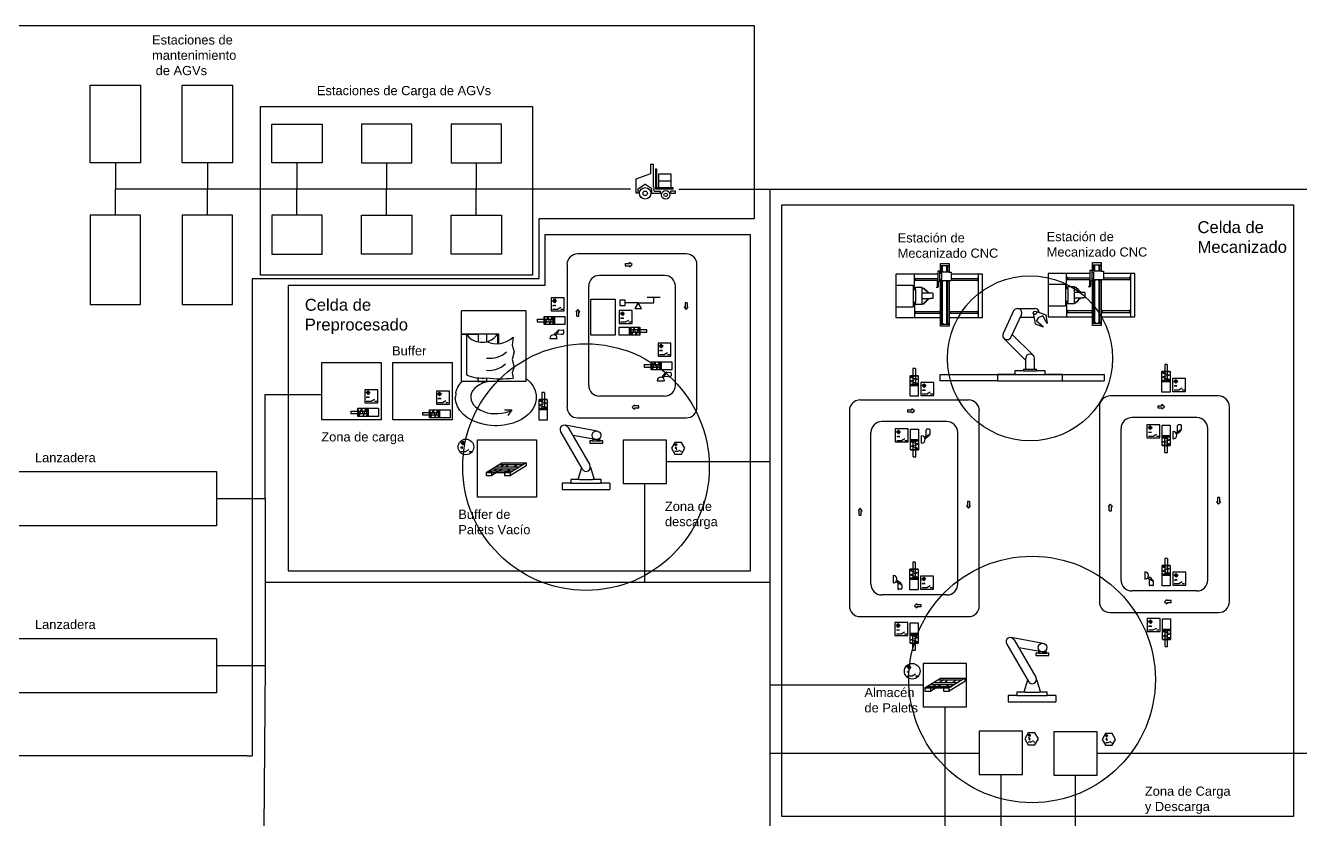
# Model space of a CAD drawing. Header units: millimetres. Extents: x 18790 to 77329, y 16315 to 40030.
# Drawn here: x 30733 to 52356, y 26561 to 40030 of the extents above; entities that cross this region are included whole.
import ezdxf

# ---------------------------------------------------------------- set-up
doc = ezdxf.new("R2010")
doc.units = ezdxf.units.MM
for name, color, linetype in [('Almacenaje', 80, 'Continuous'), ('Celdas', 200, 'Continuous'), ('Maquina', 82, 'Continuous'), ('Radio', 10, 'Continuous'), ('Robots', 80, 'Continuous'), ('Sensores', 211, 'Continuous'), ('Texto2', 7, 'Continuous'), ('TrayectAGV', 140, 'Continuous')]:
    doc.layers.add(name, color=color, linetype=linetype)
doc.styles.get("Standard").update_dxf_attribs({"font": 'arial.ttf'})

msp = doc.modelspace()

# ---------------------------------------------------------------- linework, layer by layer
at = {"layer": 'Almacenaje'}
for p, q in [((40869, 32995), (40869, 32260)), ((41604, 32995), (40869, 32995)), ((41604, 32260), (41604, 32995)), ((38545, 32449), (38809, 32614)), ((38545, 32449), (38644, 32449)), ((38545, 32449), (38545, 32397)), ((38589, 32477), (39002, 32477)), ((38641, 32509), (39055, 32509)), ((38824, 32509), (38644, 32397)), ((38644, 32449), (38959, 32449)), ((38740, 32509), (38688, 32477)), ((38696, 32544), (39110, 32544)), ((38763, 32585), (39176, 32585)), ((38862, 32585), (38795, 32544)), ((38809, 32614), (38908, 32614)), ((38859, 32449), (38959, 32449)), ((38859, 32449), (38859, 32397)), ((38908, 32562), (38879, 32544)), ((38903, 32477), (38955, 32509)), ((38908, 32614), (39123, 32614)), ((38908, 32585), (38908, 32562)), ((39223, 32614), (38959, 32449)), ((39223, 32562), (38959, 32397)), ((39010, 32544), (39077, 32585)), ((39123, 32614), (39223, 32614)), ((39223, 32614), (39223, 32562)), ((40869, 32260), (41604, 32260)), ((45957, 29209), (45957, 28474)), ((46692, 29209), (45957, 29209)), ((46692, 28474), (46692, 29209)), ((45987, 28792), (46251, 28957)), ((45987, 28792), (46086, 28792)), ((45987, 28792), (45987, 28740)), ((46030, 28819), (46444, 28819)), ((46083, 28852), (46496, 28852)), ((46265, 28852), (46086, 28740)), ((46086, 28792), (46400, 28792)), ((46182, 28852), (46130, 28819)), ((46138, 28886), (46551, 28886)), ((46204, 28928), (46618, 28928)), ((46304, 28928), (46237, 28886)), ((46251, 28957), (46350, 28957)), ((46301, 28792), (46400, 28792)), ((46301, 28792), (46301, 28740)), ((46350, 28905), (46320, 28886)), ((46345, 28819), (46397, 28852)), ((46350, 28957), (46565, 28957)), ((46350, 28928), (46350, 28905)), ((46665, 28957), (46400, 28792)), ((46665, 28905), (46400, 28740)), ((46452, 28886), (46519, 28928)), ((46565, 28957), (46665, 28957)), ((46665, 28957), (46665, 28905)), ((45957, 28474), (46692, 28474)), ((46909, 28057), (46909, 27323)), ((47644, 28057), (46909, 28057)), ((47644, 27323), (47644, 28057)), ((48171, 28051), (48171, 27316)), ((48906, 28051), (48171, 28051)), ((48906, 27316), (48906, 28051)), ((46909, 27323), (47644, 27323)), ((48171, 27316), (48906, 27316))]:
    msp.add_line(p, q, dxfattribs=at)
for points in [[(40323, 35386), (40735, 35386), (40735, 34779), (40323, 34779)], [(35759, 34312), (36763, 34312), (36763, 33342), (35759, 33342)], [(36964, 34312), (37968, 34312), (37968, 33342), (36964, 33342)], [(38396, 32999), (39400, 32999), (39400, 32029), (38396, 32029)], [(38545, 32397), (38644, 32397), (38644, 32449), (38545, 32449)], [(38859, 32397), (38959, 32397), (38959, 32449), (38859, 32449)], [(45987, 28740), (46086, 28740), (46086, 28792), (45987, 28792)], [(46301, 28740), (46400, 28740), (46400, 28792), (46301, 28792)]]:
    msp.add_lwpolyline(points, close=True, dxfattribs=at)
at = {"layer": 'Celdas'}
for p, q in [((18790, 40030), (43090, 40030)), ((43090, 40030), (43090, 36750)), ((43090, 36750), (39440, 36750)), ((39440, 36750), (39440, 35730)), ((43030, 36480), (39540, 36480)), ((39540, 36480), (39540, 35620)), ((43030, 30780), (43030, 36480)), ((34580, 35730), (34580, 27640)), ((39440, 35730), (34580, 35730)), ((39540, 35620), (35190, 35620)), ((35190, 35620), (35190, 35250)), ((35190, 35250), (35190, 30780)), ((35190, 30780), (43030, 30780)), ((34490, 27640), (18790, 27640)), ((34490, 27640), (34580, 27640))]:
    msp.add_line(p, q, dxfattribs=at)
msp.add_lwpolyline([(52240, 26610), (43560, 26610), (43560, 36990), (52240, 36990)], close=True, dxfattribs=at)
at = {"layer": 'Maquina'}
for p, q in [((41339, 37521), (41339, 37676)), ((41339, 37676), (41378, 37676)), ((41378, 37676), (41378, 37294)), ((41087, 37429), (41339, 37521)), ((41087, 37183), (41087, 37429)), ((41416, 37598), (41416, 37260)), ((41416, 37598), (41436, 37598)), ((41436, 37598), (41436, 37279)), ((41474, 37396), (41474, 37512)), ((41474, 37512), (41678, 37512)), ((41678, 37512), (41678, 37396)), ((41126, 37260), (41237, 37338)), ((41126, 37183), (41126, 37260)), ((41358, 37260), (41237, 37338)), ((41358, 37183), (41358, 37260)), ((41397, 37281), (41378, 37294)), ((41397, 37221), (41397, 37281)), ((41397, 37221), (41502, 37221)), ((41416, 37260), (41717, 37260)), ((41717, 37279), (41436, 37279)), ((41474, 37279), (41474, 37396)), ((41474, 37396), (41678, 37396)), ((41502, 37183), (41502, 37221)), ((41678, 37396), (41678, 37279)), ((41756, 37221), (41678, 37221)), ((41678, 37183), (41678, 37221)), ((41717, 37260), (41717, 37279)), ((41756, 37183), (41756, 37221)), ((41126, 37183), (41087, 37183)), ((41358, 37183), (41502, 37183)), ((41502, 37183), (41502, 37183)), ((41678, 37183), (41756, 37183)), ((41937, 36157), (40100, 36157)), ((39917, 35973), (39917, 33558)), ((42121, 33558), (42121, 35973)), ((46249, 35848), (46249, 35995)), ((46249, 35995), (46396, 35995)), ((46249, 35958), (46396, 35958)), ((46263, 35943), (46263, 35958)), ((46271, 35943), (46263, 35943)), ((46271, 35862), (46271, 35943)), ((46271, 35943), (46285, 35943)), ((46285, 35862), (46285, 35943)), ((46285, 35943), (46293, 35943)), ((46293, 35943), (46293, 35958)), ((46352, 35943), (46352, 35958)), ((46359, 35943), (46352, 35943)), ((46359, 35943), (46374, 35943)), ((46359, 35862), (46359, 35943)), ((46374, 35943), (46381, 35943)), ((46374, 35862), (46374, 35943)), ((46381, 35943), (46381, 35958)), ((46396, 35995), (46396, 35848)), ((48830, 35862), (48830, 36009)), ((48830, 36009), (48977, 36009)), ((48830, 35972), (48977, 35972)), ((48845, 35957), (48845, 35972)), ((48852, 35957), (48845, 35957)), ((48852, 35876), (48852, 35957)), ((48852, 35957), (48867, 35957)), ((48867, 35876), (48867, 35957)), ((48867, 35957), (48874, 35957)), ((48874, 35957), (48874, 35972)), ((48933, 35957), (48933, 35972)), ((48940, 35957), (48933, 35957)), ((48940, 35957), (48955, 35957)), ((48940, 35876), (48940, 35957)), ((48955, 35957), (48962, 35957)), ((48955, 35876), (48955, 35957)), ((48962, 35957), (48962, 35972)), ((48977, 36009), (48977, 35862)), ((41570, 35789), (40468, 35789)), ((45495, 35811), (45495, 35076)), ((46205, 35811), (45495, 35811)), ((45808, 35554), (45808, 35811)), ((45808, 35745), (45822, 35745)), ((45822, 35701), (45808, 35701)), ((45822, 35745), (45822, 35701)), ((45822, 35737), (46205, 35737)), ((45822, 35708), (46197, 35708)), ((46205, 35715), (46197, 35715)), ((46197, 35715), (46197, 35605)), ((46241, 35862), (46205, 35862)), ((46205, 35862), (46205, 35686)), ((46205, 35686), (46241, 35686)), ((46212, 35686), (46212, 35642)), ((46241, 35848), (46241, 35862)), ((46241, 35701), (46241, 35848)), ((46241, 35848), (46249, 35848)), ((46241, 35826), (46271, 35826)), ((46241, 35723), (46271, 35723)), ((46432, 35701), (46241, 35701)), ((46241, 35686), (46241, 35701)), ((46396, 35848), (46249, 35848)), ((46249, 34929), (46249, 35701)), ((46263, 35848), (46263, 35862)), ((46263, 35862), (46293, 35862)), ((46263, 35701), (46263, 35686)), ((46263, 35686), (46293, 35686)), ((46271, 35723), (46271, 35826)), ((46271, 34981), (46271, 35686)), ((46285, 34981), (46285, 35686)), ((46293, 35862), (46293, 35848)), ((46293, 35686), (46293, 35701)), ((46381, 35862), (46352, 35862)), ((46352, 35862), (46352, 35848)), ((46352, 35686), (46352, 35701)), ((46381, 35686), (46352, 35686)), ((46359, 34981), (46359, 35686)), ((46374, 34981), (46374, 35686)), ((46381, 35848), (46381, 35862)), ((46381, 35701), (46381, 35686)), ((46396, 35848), (46432, 35848)), ((46396, 35701), (46396, 35076)), ((46432, 35848), (46432, 35701)), ((46965, 35811), (46432, 35811)), ((46432, 35737), (46877, 35737)), ((46432, 35708), (46877, 35708)), ((46892, 35745), (46877, 35745)), ((46877, 35745), (46877, 35701)), ((46877, 35701), (46892, 35701)), ((46892, 35811), (46892, 35076)), ((46965, 35076), (46965, 35811)), ((48077, 35825), (48077, 35090)), ((48786, 35825), (48077, 35825)), ((48389, 35568), (48389, 35825)), ((48389, 35759), (48404, 35759)), ((48404, 35715), (48389, 35715)), ((48404, 35759), (48404, 35715)), ((48404, 35751), (48786, 35751)), ((48404, 35722), (48779, 35722)), ((48786, 35729), (48779, 35729)), ((48779, 35729), (48779, 35619)), ((48823, 35876), (48786, 35876)), ((48786, 35876), (48786, 35700)), ((48786, 35700), (48823, 35700)), ((48793, 35700), (48793, 35656)), ((48823, 35862), (48823, 35876)), ((48823, 35715), (48823, 35862)), ((48823, 35862), (48830, 35862)), ((48823, 35840), (48852, 35840)), ((48823, 35737), (48852, 35737)), ((49014, 35715), (48823, 35715)), ((48823, 35700), (48823, 35715)), ((48977, 35862), (48830, 35862)), ((48830, 34943), (48830, 35715)), ((48845, 35862), (48845, 35876)), ((48845, 35876), (48874, 35876)), ((48845, 35715), (48845, 35700)), ((48845, 35700), (48874, 35700)), ((48852, 35737), (48852, 35840)), ((48852, 34995), (48852, 35700)), ((48867, 34995), (48867, 35700)), ((48874, 35876), (48874, 35862)), ((48874, 35700), (48874, 35715)), ((48962, 35876), (48933, 35876)), ((48933, 35876), (48933, 35862)), ((48933, 35700), (48933, 35715)), ((48962, 35700), (48933, 35700)), ((48940, 34995), (48940, 35700)), ((48955, 34995), (48955, 35700)), ((48962, 35862), (48962, 35876)), ((48962, 35715), (48962, 35700)), ((48977, 35862), (49014, 35862)), ((48977, 35715), (48977, 35090)), ((49014, 35862), (49014, 35715)), ((49546, 35825), (49014, 35825)), ((49014, 35751), (49458, 35751)), ((49014, 35722), (49458, 35722)), ((49473, 35759), (49458, 35759)), ((49458, 35759), (49458, 35715)), ((49458, 35715), (49473, 35715)), ((49473, 35825), (49473, 35090)), ((49546, 35090), (49546, 35825)), ((40284, 33926), (40284, 35606)), ((41754, 33926), (41754, 35606)), ((45495, 35627), (45789, 35627)), ((45789, 35627), (45789, 35260)), ((45789, 35554), (45826, 35554)), ((45826, 35554), (45826, 35590)), ((45826, 35590), (45936, 35590)), ((45826, 35554), (45826, 35333)), ((45936, 35590), (45936, 35333)), ((45936, 35576), (45973, 35576)), ((46120, 35488), (45936, 35488)), ((45973, 35576), (45973, 35554)), ((45973, 35554), (45995, 35554)), ((45995, 35554), (45995, 35532)), ((45995, 35532), (46017, 35532)), ((46017, 35532), (46017, 35510)), ((46017, 35510), (46039, 35510)), ((46039, 35510), (46039, 35488)), ((46120, 35488), (46120, 35399)), ((46186, 35579), (46190, 35592)), ((46198, 35583), (46186, 35579)), ((46190, 35592), (46203, 35596)), ((46197, 35605), (46192, 35600)), ((46192, 35600), (46192, 35593)), ((46203, 35596), (46198, 35583)), ((46212, 35598), (46199, 35585)), ((46212, 35642), (46212, 35598)), ((48077, 35641), (48371, 35641)), ((48371, 35641), (48371, 35274)), ((48371, 35568), (48408, 35568)), ((48408, 35568), (48408, 35604)), ((48408, 35604), (48518, 35604)), ((48408, 35568), (48408, 35347)), ((48518, 35604), (48518, 35347)), ((48518, 35590), (48554, 35590)), ((48701, 35502), (48518, 35502)), ((48554, 35590), (48554, 35568)), ((48554, 35568), (48577, 35568)), ((48577, 35568), (48577, 35546)), ((48577, 35546), (48599, 35546)), ((48599, 35546), (48599, 35524)), ((48599, 35524), (48621, 35524)), ((48621, 35524), (48621, 35502)), ((48701, 35502), (48701, 35413)), ((48767, 35593), (48771, 35606)), ((48780, 35597), (48767, 35593)), ((48771, 35606), (48784, 35610)), ((48779, 35619), (48773, 35614)), ((48773, 35614), (48773, 35607)), ((48784, 35610), (48780, 35597)), ((48793, 35612), (48781, 35599)), ((48793, 35656), (48793, 35612)), ((45495, 35260), (45789, 35260)), ((45826, 35333), (45789, 35333)), ((45808, 35333), (45808, 35076)), ((45826, 35297), (45826, 35333)), ((45936, 35297), (45826, 35297)), ((45936, 35399), (46083, 35399)), ((45936, 35333), (45936, 35297)), ((45936, 35311), (45973, 35311)), ((45973, 35311), (45973, 35333)), ((45973, 35333), (45995, 35333)), ((45995, 35333), (45995, 35355)), ((45995, 35355), (46017, 35355)), ((46017, 35355), (46017, 35377)), ((46017, 35377), (46039, 35377)), ((46039, 35377), (46039, 35399)), ((46120, 35399), (46083, 35399)), ((48077, 35274), (48371, 35274)), ((48408, 35347), (48371, 35347)), ((48389, 35347), (48389, 35090)), ((48408, 35311), (48408, 35347)), ((48518, 35311), (48408, 35311)), ((48518, 35413), (48665, 35413)), ((48518, 35347), (48518, 35311)), ((48518, 35325), (48554, 35325)), ((48554, 35325), (48554, 35347)), ((48554, 35347), (48577, 35347)), ((48577, 35347), (48577, 35369)), ((48577, 35369), (48599, 35369)), ((48599, 35369), (48599, 35391)), ((48599, 35391), (48621, 35391)), ((48621, 35391), (48621, 35413)), ((48701, 35413), (48665, 35413)), ((38130, 33993), (38130, 35191)), ((39226, 35191), (38130, 35191)), ((39226, 33993), (39226, 35191)), ((45495, 35076), (46249, 35076)), ((45808, 35186), (45822, 35186)), ((45822, 35142), (45808, 35142)), ((45822, 35186), (45822, 35142)), ((45822, 35179), (46234, 35179)), ((45822, 35150), (46234, 35150)), ((46249, 35186), (46234, 35186)), ((46234, 35186), (46234, 35179)), ((46234, 35179), (46234, 35142)), ((46234, 35142), (46249, 35142)), ((46396, 35186), (46410, 35186)), ((46410, 35142), (46396, 35142)), ((46396, 35076), (46965, 35076)), ((46396, 35076), (46396, 34929)), ((46410, 35186), (46410, 35142)), ((46410, 35179), (46877, 35179)), ((46410, 35150), (46877, 35150)), ((46892, 35186), (46877, 35186)), ((46877, 35186), (46877, 35142)), ((46877, 35142), (46892, 35142)), ((48077, 35090), (48830, 35090)), ((48389, 35200), (48404, 35200)), ((48404, 35156), (48389, 35156)), ((48404, 35200), (48404, 35156)), ((48404, 35193), (48815, 35193)), ((48404, 35164), (48815, 35164)), ((48830, 35200), (48815, 35200)), ((48815, 35200), (48815, 35193)), ((48815, 35193), (48815, 35156)), ((48815, 35156), (48830, 35156)), ((48977, 35200), (48992, 35200)), ((48992, 35156), (48977, 35156)), ((48977, 35090), (49546, 35090)), ((48977, 35090), (48977, 34943)), ((48992, 35200), (48992, 35156)), ((48992, 35193), (49458, 35193)), ((48992, 35164), (49458, 35164)), ((49473, 35200), (49458, 35200)), ((49458, 35200), (49458, 35156)), ((49458, 35156), (49473, 35156)), ((46249, 34966), (46396, 34966)), ((46396, 34929), (46249, 34929)), ((46263, 34966), (46263, 34981)), ((46263, 34981), (46293, 34981)), ((46293, 34981), (46293, 34966)), ((46381, 34981), (46352, 34981)), ((46352, 34981), (46352, 34966)), ((46381, 34966), (46381, 34981)), ((48830, 34980), (48977, 34980)), ((48977, 34943), (48830, 34943)), ((48845, 34980), (48845, 34995)), ((48845, 34995), (48874, 34995)), ((48874, 34995), (48874, 34980)), ((48962, 34995), (48933, 34995)), ((48933, 34995), (48933, 34980)), ((48962, 34980), (48962, 34995)), ((38761, 34792), (38130, 34792)), ((38130, 34792), (38408, 34792)), ((38210, 34792), (38210, 34105)), ((38408, 34792), (38408, 34663)), ((38557, 34667), (38557, 34792)), ((38736, 34792), (38736, 34632)), ((38761, 34633), (38761, 34792)), ((39226, 33993), (38130, 33993)), ((38408, 34012), (38408, 34052)), ((38408, 34012), (38408, 33993)), ((38408, 33993), (38557, 33993)), ((38557, 34015), (38557, 34054)), ((38557, 33993), (38557, 34015)), ((38736, 34038), (38736, 33993)), ((38761, 33993), (38761, 34037)), ((38029, 33792), (38023, 33724)), ((41570, 33742), (40468, 33742)), ((50967, 33746), (49130, 33746)), ((46726, 33677), (44889, 33677)), ((48946, 33563), (48946, 30256)), ((51150, 30256), (51150, 33563)), ((38856, 33509), (38983, 33509)), ((38983, 33509), (38914, 33412)), ((40100, 33375), (41937, 33375)), ((44705, 33494), (44705, 30187)), ((46358, 33310), (45256, 33310)), ((46909, 30187), (46909, 33494)), ((50599, 33379), (49497, 33379)), ((45072, 30554), (45072, 33126)), ((46542, 30554), (46542, 33126)), ((49313, 30623), (49313, 33195)), ((50783, 30623), (50783, 33195)), ((46358, 30371), (45256, 30371)), ((50599, 30440), (49497, 30440)), ((49130, 30072), (50967, 30072)), ((44889, 30003), (46726, 30003))]:
    msp.add_line(p, q, dxfattribs=at)
for points in [[(31831, 39017), (32685, 39017), (32685, 37699), (31831, 37699)], [(33390, 39017), (34244, 39017), (34244, 37699), (33390, 37699)], [(34718, 38657), (39333, 38657), (39333, 35792), (34718, 35792)], [(34910, 38357), (35764, 38357), (35764, 37699), (34910, 37699)], [(37285, 38357), (36431, 38357), (36431, 37699), (37285, 37699)], [(38805, 38357), (37951, 38357), (37951, 37699), (38805, 37699)], [(31831, 35299), (32685, 35299), (32685, 36810), (31831, 36810)], [(33390, 35299), (34244, 35299), (34244, 36810), (33390, 36810)], [(34910, 36152), (35764, 36152), (35764, 36810), (34910, 36810)], [(37285, 36152), (36431, 36152), (36431, 36810), (37285, 36810)], [(38805, 36152), (37951, 36152), (37951, 36810), (38805, 36810)]]:
    msp.add_lwpolyline(points, close=True, dxfattribs=at)
for points in [[(39003, 34741), (38984, 34607), (39022, 34495), (38984, 34365), (39022, 34235), (38984, 34142), (39003, 34050)], [(30554, 32463), (33971, 32463), (33971, 31540), (30554, 31540)], [(30554, 29633), (33971, 29633), (33971, 28711), (30554, 28711)]]:
    msp.add_lwpolyline(points, dxfattribs=at)
for centre, radius in [((41242, 37183), 96.9), ((41242, 37183), 38.8), ((41590, 37158), 72.7), ((41590, 37158), 29.1), ((46194, 35587), 1.47), ((48776, 35601), 1.47)]:
    msp.add_circle(centre, radius, dxfattribs=at)
for centre, radius, start, end in [((40100, 35973), 184, 90, 180), ((41937, 35973), 184, 0, 90), ((40468, 35606), 184, 90, 180), ((41570, 35606), 184, 0, 90), ((46199, 35593), 7.35, 180, 182.4579), ((46199, 35593), 7.35, 267.5421, 270), ((48781, 35607), 7.35, 180, 182.4579), ((48781, 35607), 7.35, 267.5421, 270), ((38473, 34978), 322, 215.2475, 316.1691), ((38473, 34978), 322, 285.0522, 324.7525), ((38724, 35043), 411, 246.0159, 312.6463), ((38613, 34795), 411, 261.6794, 312.6463), ((38594, 34591), 411, 263.8946, 312.6463), ((38473, 34697), 648, 246.0611, 277.4137), ((38791, 35829), 1792, 262.5048, 276.8055), ((40468, 33926), 184, 180, 270), ((41570, 33926), 184, 270, 0), ((49130, 33563), 184, 90, 180), ((50967, 33563), 184, 0, 90), ((40100, 33558), 184, 180, 270), ((41937, 33558), 184, 270, 0), ((44889, 33494), 184, 90, 180), ((46726, 33494), 184, 0, 90), ((45256, 33126), 184, 90, 180), ((46358, 33126), 184, 0, 90), ((49497, 33195), 184, 90, 180), ((50599, 33195), 184, 0, 90), ((45256, 30554), 184, 180, 270), ((46358, 30554), 184, 270, 0), ((49497, 30623), 184, 180, 270), ((50599, 30623), 184, 270, 0), ((44889, 30187), 184, 180, 270), ((46726, 30187), 184, 270, 0), ((49130, 30256), 184, 180, 270), ((50967, 30256), 184, 270, 0)]:
    msp.add_arc(centre, radius, start, end, dxfattribs=at)
at = {"layer": 'Maquina', "extrusion": (0, 0, -1)}
for start_param, end_param in [(5.560698, 9.424778), (3.282632, 3.733434)]:
    msp.add_ellipse((38710, 33724), major_axis=(688, 0), ratio=0.702703, start_param=start_param, end_param=end_param, dxfattribs=at)
at = {"layer": 'Maquina'}
msp.add_ellipse((38710, 33724), major_axis=(-427, 0), ratio=0.652174, start_param=4.96997, end_param=8.544854, dxfattribs=at)
at = {"layer": 'Radio'}
for centre, radius in [((47769, 34384), 1400), ((40239, 32539), 2091), ((47804, 28937), 2091)]:
    msp.add_circle(centre, radius, dxfattribs=at)
at = {"layer": 'Robots'}
for p, q in [((47491, 35188), (47312, 34805)), ((47624, 35126), (47446, 34743)), ((47558, 35231), (47852, 35231)), ((47605, 35084), (47835, 35084)), ((47823, 35152), (47855, 34971)), ((47862, 35185), (48035, 35122)), ((47880, 35016), (47917, 35079)), ((47987, 35105), (47917, 35079)), ((48060, 34977), (47987, 35105)), ((48035, 35122), (48060, 34977)), ((47855, 34971), (47993, 34921)), ((47993, 34921), (47880, 35016)), ((47327, 34721), (47695, 34353)), ((47446, 34743), (47446, 34743)), ((47467, 34789), (47820, 34436)), ((47695, 34384), (47695, 34200)), ((47820, 34436), (47820, 34436)), ((47820, 34436), (47820, 34436)), ((47820, 34436), (47820, 34436)), ((47842, 34384), (47842, 34200)), ((47659, 34171), (47512, 34171)), ((47512, 34171), (47512, 34112)), ((47659, 34200), (47879, 34200)), ((47659, 34200), (47659, 34171)), ((47659, 34171), (47879, 34171)), ((47879, 34171), (47879, 34200)), ((48026, 34171), (47879, 34171)), ((48026, 34112), (48026, 34171)), ((47512, 34112), (47218, 34112)), ((47218, 34112), (47218, 34002)), ((47218, 34002), (48320, 34002)), ((47512, 34112), (48026, 34112)), ((48320, 34112), (48026, 34112)), ((48320, 34002), (48320, 34112)), ((48320, 34002), (49028, 34002)), ((48350, 34112), (49028, 34112)), ((49028, 34112), (49028, 34002)), ((39808, 33139), (40175, 32502)), ((40428, 33151), (39885, 33248)), ((39936, 33212), (40303, 32575)), ((40402, 33006), (40015, 33075)), ((40341, 32983), (40304, 32983)), ((40304, 32983), (40304, 32946)), ((40304, 32946), (40525, 32946)), ((40341, 32983), (40488, 32983)), ((40415, 33005), (40363, 33005)), ((40415, 33005), (40466, 33005)), ((40525, 32983), (40488, 32983)), ((40525, 32946), (40525, 32983)), ((40162, 32526), (40101, 32326)), ((40291, 32591), (40291, 32591)), ((40291, 32591), (40291, 32591)), ((40291, 32591), (40291, 32591)), ((40313, 32539), (40380, 32326)), ((39982, 32267), (39835, 32267)), ((39835, 32267), (39835, 32157)), ((40129, 32326), (39982, 32326)), ((39982, 32326), (39982, 32267)), ((39982, 32267), (40496, 32267)), ((40129, 32326), (40349, 32326)), ((40496, 32326), (40349, 32326)), ((40496, 32267), (40496, 32326)), ((40643, 32267), (40496, 32267)), ((40643, 32267), (40643, 32157)), ((39835, 32157), (40643, 32157)), ((47993, 29549), (47450, 29646)), ((47374, 29537), (47741, 28901)), ((47501, 29611), (47868, 28974)), ((47967, 29405), (47580, 29474)), ((47906, 29382), (47870, 29382)), ((47870, 29382), (47870, 29345)), ((47870, 29345), (48090, 29345)), ((47906, 29382), (48053, 29382)), ((47980, 29404), (47928, 29404)), ((47980, 29404), (48031, 29404)), ((48090, 29382), (48053, 29382)), ((48090, 29345), (48090, 29382)), ((47856, 28990), (47856, 28990)), ((47856, 28990), (47856, 28990)), ((47856, 28990), (47856, 28990)), ((47727, 28924), (47666, 28724)), ((47878, 28937), (47946, 28724)), ((47547, 28665), (47400, 28665)), ((47400, 28665), (47400, 28555)), ((47400, 28555), (48208, 28555)), ((47694, 28724), (47547, 28724)), ((47547, 28724), (47547, 28665)), ((47547, 28665), (48062, 28665)), ((47694, 28724), (47915, 28724)), ((48062, 28724), (47915, 28724)), ((48062, 28665), (48062, 28724)), ((48208, 28665), (48062, 28665)), ((48208, 28665), (48208, 28555))]:
    msp.add_line(p, q, dxfattribs=at)
msp.add_lwpolyline([(47218, 34002), (46244, 34002), (46244, 34112), (48350, 34112)], dxfattribs=at)
for centre, radius in [((47852, 35157), 29.4), ((40415, 33078), 73.5), ((47980, 29477), 73.5)]:
    msp.add_circle(centre, radius, dxfattribs=at)
for centre, radius, start, end in [((47558, 35157), 73.5, 335, 155), ((47852, 35157), 73.5, 3.5784, 90), ((47379, 34774), 73.5, 155, 335), ((47769, 34384), 73.5, 0, 180), ((39872, 33175), 73.5, 29.9651, 209.9651), ((40363, 32983), 22, 90, 180), ((40466, 32983), 22, 0, 90), ((40239, 32539), 73.5, 209.9651, 29.9651), ((47437, 29574), 73.5, 29.9651, 209.9651), ((47928, 29382), 22, 90, 180), ((48031, 29382), 22, 0, 90), ((47804, 28937), 73.5, 209.9651, 29.9651)]:
    msp.add_arc(centre, radius, start, end, dxfattribs=at)
at = {"layer": 'Sensores'}
for p, q in [((39672, 35360), (39704, 35391)), ((39704, 35328), (39672, 35360)), ((39673, 35283), (39693, 35283)), ((39693, 35294), (39693, 35272)), ((39697, 35335), (39697, 35384)), ((39704, 35391), (39735, 35360)), ((39735, 35360), (39704, 35328)), ((39706, 35294), (39706, 35272)), ((39706, 35283), (39726, 35283)), ((39711, 35335), (39711, 35384)), ((39753, 35217), (39810, 35250)), ((41124, 35327), (40905, 35327)), ((41124, 35327), (41388, 35327)), ((41498, 35415), (41278, 35415)), ((41388, 35327), (41388, 35415)), ((39412, 35047), (39682, 35047)), ((39412, 35047), (39412, 35004)), ((39532, 35094), (39554, 34956)), ((39554, 34956), (39592, 35094)), ((39592, 35094), (39627, 34956)), ((39627, 34956), (39665, 35094)), ((39665, 35094), (39682, 34965)), ((39673, 35217), (39753, 35217)), ((39682, 35086), (39682, 34965)), ((39810, 35217), (39850, 35217)), ((40826, 35144), (40857, 35175)), ((40857, 35113), (40826, 35144)), ((40826, 35067), (40846, 35067)), ((40846, 35078), (40846, 35056)), ((40850, 35120), (40850, 35168)), ((40857, 35175), (40888, 35144)), ((40888, 35144), (40857, 35113)), ((40859, 35078), (40859, 35056)), ((40859, 35067), (40879, 35067)), ((40864, 35120), (40864, 35168)), ((40906, 35001), (40963, 35034)), ((39412, 35004), (39682, 35004)), ((39728, 34767), (39785, 34865)), ((39785, 34865), (39848, 34864)), ((39860, 34852), (39859, 34808)), ((40826, 35001), (40906, 35001)), ((40963, 35001), (41003, 35001)), ((41000, 34786), (41000, 34907)), ((41016, 34777), (41000, 34907)), ((41269, 34868), (41000, 34868)), ((41269, 34825), (41000, 34825)), ((41054, 34915), (41016, 34777)), ((41089, 34777), (41054, 34915)), ((41127, 34915), (41089, 34777)), ((41150, 34777), (41127, 34915)), ((41269, 34825), (41269, 34868)), ((39624, 34722), (39748, 34721)), ((39706, 34780), (39724, 34810)), ((39745, 34797), (39820, 34796)), ((39820, 34796), (39847, 34795)), ((41484, 34592), (41515, 34623)), ((41508, 34568), (41508, 34616)), ((41515, 34623), (41546, 34592)), ((41522, 34568), (41522, 34616)), ((41515, 34561), (41484, 34592)), ((41485, 34515), (41505, 34515)), ((41485, 34449), (41564, 34449)), ((41505, 34526), (41505, 34504)), ((41546, 34592), (41515, 34561)), ((41518, 34526), (41518, 34504)), ((41518, 34515), (41538, 34515)), ((41564, 34449), (41621, 34482)), ((41621, 34449), (41661, 34449)), ((41224, 34279), (41493, 34279)), ((41224, 34279), (41224, 34236)), ((41224, 34236), (41493, 34236)), ((41343, 34327), (41365, 34189)), ((41365, 34189), (41404, 34327)), ((41404, 34327), (41438, 34189)), ((41438, 34189), (41477, 34327)), ((41477, 34327), (41493, 34197)), ((41493, 34318), (41493, 34197)), ((45784, 34209), (45784, 33939)), ((45827, 34209), (45784, 34209)), ((45827, 34209), (45827, 33939)), ((50053, 34278), (50053, 34009)), ((50097, 34278), (50053, 34278)), ((50097, 34278), (50097, 34009)), ((41446, 34004), (41570, 34003)), ((41529, 34062), (41546, 34092)), ((41550, 34049), (41608, 34147)), ((41567, 34079), (41642, 34078)), ((41608, 34147), (41670, 34146)), ((41642, 34078), (41669, 34077)), ((41682, 34134), (41682, 34090)), ((45874, 34089), (45737, 34067)), ((45737, 34067), (45874, 34028)), ((45874, 34028), (45737, 33994)), ((45737, 33994), (45874, 33956)), ((45874, 33956), (45745, 33939)), ((45941, 33923), (45972, 33954)), ((45972, 33954), (46003, 33923)), ((50144, 34159), (50006, 34137)), ((50006, 34137), (50144, 34098)), ((50144, 34098), (50006, 34064)), ((50006, 34064), (50144, 34025)), ((50144, 34025), (50014, 34009)), ((50136, 34009), (50014, 34009)), ((50210, 33993), (50242, 34024)), ((50242, 33961), (50210, 33993)), ((50235, 33968), (50235, 34017)), ((50242, 34024), (50273, 33993)), ((50273, 33993), (50242, 33961)), ((50248, 33968), (50248, 34017)), ((36513, 33802), (36544, 33833)), ((36544, 33771), (36513, 33802)), ((36533, 33737), (36533, 33715)), ((36537, 33778), (36537, 33826)), ((36544, 33833), (36575, 33802)), ((36575, 33802), (36544, 33771)), ((36546, 33737), (36546, 33715)), ((36551, 33778), (36551, 33826)), ((37726, 33779), (37757, 33810)), ((37757, 33748), (37726, 33779)), ((37750, 33755), (37750, 33803)), ((37757, 33810), (37788, 33779)), ((37788, 33779), (37757, 33748)), ((37764, 33755), (37764, 33803)), ((39490, 33804), (39490, 33535)), ((39533, 33804), (39490, 33804)), ((39533, 33804), (39533, 33535)), ((45866, 33939), (45745, 33939)), ((45972, 33892), (45941, 33923)), ((45942, 33846), (45962, 33846)), ((45942, 33780), (46021, 33780)), ((45962, 33857), (45962, 33835)), ((45965, 33899), (45965, 33947)), ((46003, 33923), (45972, 33892)), ((45975, 33857), (45975, 33835)), ((45975, 33846), (45995, 33846)), ((45979, 33899), (45979, 33947)), ((46021, 33780), (46078, 33813)), ((46078, 33780), (46118, 33780)), ((50211, 33916), (50231, 33916)), ((50211, 33850), (50291, 33850)), ((50231, 33927), (50231, 33905)), ((50244, 33927), (50244, 33905)), ((50244, 33916), (50264, 33916)), ((50291, 33850), (50348, 33883)), ((50348, 33850), (50388, 33850)), ((36372, 33537), (36394, 33399)), ((36394, 33399), (36432, 33537)), ((36432, 33537), (36467, 33399)), ((36467, 33399), (36505, 33537)), ((36505, 33537), (36522, 33407)), ((36513, 33726), (36533, 33726)), ((36513, 33660), (36593, 33660)), ((36522, 33529), (36522, 33407)), ((36546, 33726), (36566, 33726)), ((36593, 33660), (36650, 33693)), ((36650, 33660), (36690, 33660)), ((37727, 33702), (37747, 33702)), ((37727, 33636), (37806, 33636)), ((37747, 33713), (37747, 33691)), ((37760, 33713), (37760, 33691)), ((37760, 33702), (37780, 33702)), ((37806, 33636), (37863, 33669)), ((37863, 33636), (37903, 33636)), ((39580, 33685), (39442, 33662)), ((39442, 33662), (39580, 33624)), ((39580, 33624), (39442, 33590)), ((39442, 33590), (39580, 33551)), ((39580, 33551), (39451, 33535)), ((39572, 33535), (39451, 33535)), ((36252, 33490), (36522, 33490)), ((36252, 33490), (36252, 33446)), ((36252, 33446), (36522, 33446)), ((37466, 33466), (37735, 33466)), ((37466, 33466), (37466, 33423)), ((37466, 33423), (37735, 33423)), ((37585, 33513), (37607, 33376)), ((37607, 33376), (37646, 33513)), ((37646, 33513), (37680, 33376)), ((37680, 33376), (37719, 33513)), ((37719, 33513), (37735, 33384)), ((37735, 33505), (37735, 33384)), ((45507, 33136), (45538, 33167)), ((45538, 33105), (45507, 33136)), ((45531, 33112), (45531, 33160)), ((45538, 33167), (45569, 33136)), ((45569, 33136), (45538, 33105)), ((45545, 33112), (45545, 33160)), ((45977, 33048), (46075, 33105)), ((46006, 33140), (46006, 33167)), ((46006, 33065), (46006, 33140)), ((46062, 33180), (46018, 33180)), ((46075, 33105), (46075, 33167)), ((49776, 33206), (49808, 33237)), ((49808, 33175), (49776, 33206)), ((49777, 33129), (49797, 33129)), ((49797, 33140), (49797, 33118)), ((49801, 33182), (49801, 33230)), ((49808, 33237), (49839, 33206)), ((49839, 33206), (49808, 33175)), ((49810, 33140), (49810, 33118)), ((49810, 33129), (49830, 33129)), ((49814, 33182), (49814, 33230)), ((49856, 33063), (49914, 33096)), ((50195, 33019), (50195, 33143)), ((50242, 33123), (50340, 33180)), ((50254, 33101), (50284, 33118)), ((50271, 33214), (50271, 33242)), ((50271, 33140), (50271, 33214)), ((50327, 33254), (50283, 33254)), ((50340, 33180), (50340, 33242)), ((38118, 32948), (38149, 32979)), ((38149, 32917), (38118, 32948)), ((38142, 32924), (38142, 32972)), ((38149, 32979), (38180, 32948)), ((38180, 32948), (38149, 32917)), ((38156, 32924), (38156, 32972)), ((41745, 32920), (41765, 32940)), ((41765, 32900), (41745, 32920)), ((41750, 32885), (41771, 32863)), ((41761, 32904), (41761, 32935)), ((41765, 32940), (41785, 32920)), ((41785, 32920), (41765, 32900)), ((41770, 32904), (41770, 32935)), ((45508, 33060), (45527, 33060)), ((45508, 32993), (45587, 32993)), ((45527, 33071), (45527, 33049)), ((45541, 33071), (45541, 33049)), ((45541, 33060), (45561, 33060)), ((45587, 32993), (45644, 33027)), ((45644, 32993), (45684, 32993)), ((45740, 32968), (45870, 32984)), ((45878, 32929), (45740, 32968)), ((45740, 32895), (45878, 32929)), ((45878, 32856), (45740, 32895)), ((45748, 32984), (45870, 32984)), ((45788, 32715), (45788, 32984)), ((45831, 32715), (45831, 32984)), ((45930, 32945), (45930, 33069)), ((45989, 33027), (46019, 33044)), ((49777, 33063), (49856, 33063)), ((49914, 33063), (49953, 33063)), ((50010, 33038), (50139, 33054)), ((50148, 32999), (50010, 33038)), ((50010, 32965), (50148, 32999)), ((50148, 32926), (50010, 32965)), ((50010, 32904), (50148, 32926)), ((50018, 33054), (50139, 33054)), ((50057, 32785), (50057, 33054)), ((50100, 32785), (50100, 33054)), ((38118, 32805), (38198, 32805)), ((38198, 32805), (38255, 32838)), ((38255, 32805), (38295, 32805)), ((41746, 32808), (41797, 32808)), ((41750, 32866), (41771, 32845)), ((41797, 32808), (41834, 32829)), ((41834, 32808), (41859, 32808)), ((45740, 32834), (45878, 32856)), ((45788, 32715), (45831, 32715)), ((50057, 32785), (50100, 32785)), ((45780, 30925), (45780, 30656)), ((45823, 30925), (45780, 30925)), ((45823, 30925), (45823, 30656)), ((50056, 30991), (50056, 30722)), ((50100, 30991), (50056, 30991)), ((50100, 30991), (50100, 30722)), ((45870, 30805), (45733, 30783)), ((45733, 30783), (45870, 30745)), ((45870, 30745), (45733, 30710)), ((45733, 30710), (45870, 30672)), ((49716, 30765), (49716, 30640)), ((50147, 30872), (50009, 30850)), ((50009, 30850), (50147, 30811)), ((50147, 30811), (50009, 30777)), ((50009, 30777), (50147, 30738)), ((50147, 30738), (50017, 30722)), ((50139, 30722), (50017, 30722)), ((50213, 30706), (50245, 30737)), ((50245, 30674), (50213, 30706)), ((50238, 30681), (50238, 30730)), ((50245, 30737), (50276, 30706)), ((50276, 30706), (50245, 30674)), ((50251, 30681), (50251, 30730)), ((45450, 30701), (45450, 30576)), ((45497, 30597), (45595, 30540)), ((45509, 30619), (45539, 30602)), ((45526, 30580), (45526, 30505)), ((45526, 30505), (45526, 30478)), ((45595, 30540), (45594, 30478)), ((45870, 30672), (45741, 30656)), ((45862, 30656), (45741, 30656)), ((45937, 30639), (45968, 30670)), ((45968, 30608), (45937, 30639)), ((45938, 30563), (45957, 30563)), ((45938, 30496), (46017, 30496)), ((45957, 30574), (45957, 30552)), ((45961, 30615), (45961, 30663)), ((45968, 30670), (45999, 30639)), ((45999, 30639), (45968, 30608)), ((45971, 30574), (45971, 30552)), ((45971, 30563), (45991, 30563)), ((45975, 30615), (45975, 30663)), ((46017, 30496), (46074, 30530)), ((46074, 30496), (46114, 30496)), ((49762, 30661), (49860, 30604)), ((49775, 30682), (49804, 30665)), ((49792, 30569), (49791, 30542)), ((49792, 30644), (49792, 30569)), ((49848, 30529), (49804, 30529)), ((49860, 30604), (49860, 30542)), ((50214, 30629), (50234, 30629)), ((50214, 30563), (50293, 30563)), ((50234, 30640), (50234, 30618)), ((50247, 30640), (50247, 30618)), ((50247, 30629), (50267, 30629)), ((50293, 30563), (50351, 30596)), ((50351, 30563), (50390, 30563)), ((45582, 30466), (45538, 30466)), ((45503, 29852), (45534, 29884)), ((45534, 29821), (45503, 29852)), ((45527, 29828), (45527, 29877)), ((45534, 29884), (45565, 29852)), ((45565, 29852), (45534, 29821)), ((45541, 29828), (45541, 29877)), ((49779, 29919), (49811, 29950)), ((49811, 29888), (49779, 29919)), ((49780, 29842), (49800, 29842)), ((49800, 29853), (49800, 29831)), ((49804, 29895), (49804, 29943)), ((49811, 29950), (49842, 29919)), ((49842, 29919), (49811, 29888)), ((49813, 29853), (49813, 29831)), ((49813, 29842), (49833, 29842)), ((49817, 29895), (49817, 29943)), ((45504, 29776), (45523, 29776)), ((45504, 29710), (45583, 29710)), ((45523, 29787), (45523, 29765)), ((45537, 29787), (45537, 29765)), ((45537, 29776), (45557, 29776)), ((45583, 29710), (45640, 29743)), ((45640, 29710), (45680, 29710)), ((45736, 29684), (45866, 29700)), ((45874, 29646), (45736, 29684)), ((45736, 29611), (45874, 29646)), ((45744, 29700), (45866, 29700)), ((45783, 29431), (45783, 29700)), ((45827, 29431), (45827, 29700)), ((49780, 29776), (49859, 29776)), ((49859, 29776), (49917, 29809)), ((49917, 29776), (49956, 29776)), ((50013, 29750), (50142, 29767)), ((50151, 29712), (50013, 29750)), ((50013, 29677), (50151, 29712)), ((50151, 29639), (50013, 29677)), ((50013, 29617), (50151, 29639)), ((50021, 29767), (50142, 29767)), ((50060, 29497), (50060, 29767)), ((50103, 29497), (50103, 29767)), ((45874, 29573), (45736, 29611)), ((45736, 29550), (45874, 29573)), ((45783, 29431), (45827, 29431)), ((50060, 29497), (50103, 29497)), ((45687, 29144), (45719, 29175)), ((45719, 29113), (45687, 29144)), ((45688, 29001), (45768, 29001)), ((45712, 29119), (45712, 29168)), ((45719, 29175), (45750, 29144)), ((45750, 29144), (45719, 29113)), ((45726, 29119), (45726, 29168)), ((45768, 29001), (45825, 29034)), ((45825, 29001), (45865, 29001)), ((47738, 27991), (47758, 28011)), ((47758, 27971), (47738, 27991)), ((47743, 27956), (47764, 27934)), ((47743, 27937), (47764, 27916)), ((47754, 27975), (47754, 28007)), ((47758, 28011), (47778, 27991)), ((47778, 27991), (47758, 27971)), ((47763, 27975), (47763, 28007)), ((47790, 27879), (47827, 27900)), ((49048, 27981), (49068, 28001)), ((49068, 27961), (49048, 27981)), ((49053, 27946), (49074, 27924)), ((49053, 27927), (49074, 27906)), ((49064, 27965), (49064, 27997)), ((49068, 28001), (49088, 27981)), ((49088, 27981), (49068, 27961)), ((49073, 27965), (49073, 27997)), ((47739, 27879), (47790, 27879)), ((47827, 27879), (47852, 27879)), ((49049, 27869), (49100, 27869)), ((49100, 27869), (49137, 27890)), ((49137, 27869), (49162, 27869))]:
    msp.add_line(p, q, dxfattribs=at)
for points in [[(39648, 35189), (39869, 35189), (39869, 35410), (39648, 35410)], [(40812, 35373), (40812, 35280), (40905, 35280), (40905, 35373)], [(41124, 35327), (41067, 35228), (41181, 35228)], [(39532, 35094), (39880, 35094), (39880, 34956), (39532, 34956)], [(39532, 34956), (39532, 34956), (39532, 35094), (39532, 35094)], [(39682, 35086), (39704, 35086), (39704, 34965), (39682, 34965)], [(40801, 34973), (41022, 34973), (41022, 35194), (40801, 35194)], [(41150, 34777), (40801, 34777), (40801, 34915), (41150, 34915)], [(41000, 34786), (40977, 34786), (40977, 34907), (41000, 34907)], [(41150, 34915), (41150, 34915), (41150, 34777), (41150, 34777)], [(41460, 34421), (41680, 34421), (41680, 34642), (41460, 34642)], [(41343, 34327), (41692, 34327), (41692, 34189), (41343, 34189)], [(41343, 34189), (41343, 34189), (41343, 34327), (41343, 34327)], [(41493, 34318), (41515, 34318), (41515, 34197), (41493, 34197)], [(45874, 34089), (45874, 33741), (45737, 33741), (45737, 34089)], [(45737, 34089), (45737, 34089), (45874, 34089), (45874, 34089)], [(45916, 33752), (46137, 33752), (46137, 33973), (45916, 33973)], [(50144, 34159), (50144, 33811), (50006, 33811), (50006, 34159)], [(50006, 34159), (50006, 34159), (50144, 34159), (50144, 34159)], [(50136, 34009), (50136, 33987), (50014, 33987), (50014, 34009)], [(50186, 33822), (50406, 33822), (50406, 34043), (50186, 34043)], [(36488, 33632), (36709, 33632), (36709, 33852), (36488, 33852)], [(37701, 33608), (37922, 33608), (37922, 33829), (37701, 33829)], [(45866, 33939), (45866, 33917), (45745, 33917), (45745, 33939)], [(36372, 33537), (36720, 33537), (36720, 33399), (36372, 33399)], [(36372, 33399), (36372, 33399), (36372, 33537), (36372, 33537)], [(36522, 33529), (36544, 33529), (36544, 33407), (36522, 33407)], [(39580, 33685), (39580, 33336), (39442, 33336), (39442, 33685)], [(39442, 33685), (39442, 33685), (39580, 33685), (39580, 33685)], [(39572, 33535), (39572, 33513), (39451, 33513), (39451, 33535)], [(37585, 33513), (37934, 33513), (37934, 33376), (37585, 33376)], [(37585, 33376), (37585, 33376), (37585, 33513), (37585, 33513)], [(37735, 33505), (37757, 33505), (37757, 33384), (37735, 33384)], [(45482, 32966), (45703, 32966), (45703, 33186), (45482, 33186)], [(45740, 32834), (45740, 33182), (45878, 33182), (45878, 32834)], [(49752, 33035), (49972, 33035), (49972, 33256), (49752, 33256)], [(50010, 32904), (50010, 33252), (50148, 33252), (50148, 32904)], [(41745, 32759), (41860, 32759), (41917, 32859), (41860, 32958), (41745, 32958), (41687, 32859)], [(41774, 32867), (41768, 32860), (41777, 32858)], [(45748, 32984), (45748, 33006), (45870, 33006), (45870, 32984)], [(50148, 32904), (50148, 32904), (50010, 32904), (50010, 32904)], [(50018, 33054), (50018, 33076), (50139, 33076), (50139, 33054)], [(41774, 32848), (41768, 32842), (41777, 32839)], [(45878, 32834), (45878, 32834), (45740, 32834), (45740, 32834)], [(45870, 30805), (45870, 30457), (45733, 30457), (45733, 30805)], [(45733, 30805), (45733, 30805), (45870, 30805), (45870, 30805)], [(50147, 30872), (50147, 30523), (50009, 30523), (50009, 30872)], [(50009, 30872), (50009, 30872), (50147, 30872), (50147, 30872)], [(50139, 30722), (50139, 30700), (50017, 30700), (50017, 30722)], [(50189, 30535), (50409, 30535), (50409, 30755), (50189, 30755)], [(45862, 30656), (45862, 30633), (45741, 30633), (45741, 30656)], [(45912, 30469), (46133, 30469), (46133, 30689), (45912, 30689)], [(45478, 29682), (45699, 29682), (45699, 29902), (45478, 29902)], [(45736, 29550), (45736, 29899), (45874, 29899), (45874, 29550)], [(49755, 29748), (49975, 29748), (49975, 29969), (49755, 29969)], [(50013, 29617), (50013, 29965), (50151, 29965), (50151, 29617)], [(45744, 29700), (45744, 29722), (45866, 29722), (45866, 29700)], [(50021, 29767), (50021, 29789), (50142, 29789), (50142, 29767)], [(45874, 29550), (45874, 29550), (45736, 29550), (45736, 29550)], [(50151, 29617), (50151, 29617), (50013, 29617), (50013, 29617)], [(47738, 27830), (47853, 27830), (47910, 27930), (47853, 28029), (47738, 28029), (47680, 27930)], [(47767, 27938), (47761, 27931), (47770, 27929)], [(47767, 27920), (47761, 27913), (47770, 27910)], [(49048, 27820), (49163, 27820), (49220, 27920), (49163, 28019), (49048, 28019), (48990, 27920)], [(49077, 27928), (49071, 27921), (49080, 27919)], [(49077, 27910), (49071, 27903), (49080, 27900)]]:
    msp.add_lwpolyline(points, close=True, dxfattribs=at)
for centre in [(38202, 32881), (45771, 29076)]:
    msp.add_circle(centre, 133, dxfattribs=at)
for centre, radius, start, end in [((39859, 34721), 162, 117.0331, 146.7672), ((39848, 34852), 12.5, 359.3784, 89.3784), ((39686, 34721), 62.3, 359.3784, 179.3784), ((39847, 34808), 12.5, 269.3784, 359.3784), ((41508, 34003), 62.3, 359.3784, 179.3784), ((41681, 34003), 162, 117.0331, 146.7672), ((41669, 34090), 12.5, 269.3784, 359.3784), ((41670, 34134), 12.5, 359.3784, 89.3784), ((46018, 33167), 12.5, 90.1395, 180.1395), ((45931, 33180), 162, 302.7507, 332.4848), ((46062, 33167), 12.5, 0.1395, 90.1395), ((50195, 33081), 62.3, 270.1395, 90.1395), ((50283, 33242), 12.5, 90.1395, 180.1395), ((50196, 33254), 162, 302.7507, 332.4848), ((50327, 33242), 12.5, 0.1395, 90.1395), ((38115, 32871), 8.1, 294.135, 65.865), ((38121, 32871), 12.7, 299.7546, 60.2454), ((38126, 32871), 18.2, 301.8237, 58.1763), ((45930, 33007), 62.3, 270.1395, 90.1395), ((49716, 30702), 62.3, 269.8605, 89.8605), ((45450, 30639), 62.3, 269.8605, 89.8605), ((45451, 30466), 162, 27.5152, 57.2493), ((49804, 30542), 12.5, 179.8605, 269.8605), ((49717, 30529), 162, 27.5152, 57.2493), ((49848, 30542), 12.5, 269.8605, 359.8605), ((45538, 30478), 12.5, 179.8605, 269.8605), ((45582, 30478), 12.5, 269.8605, 359.8605), ((45685, 29067), 8.1, 294.135, 65.865), ((45691, 29067), 12.7, 299.7546, 60.2454), ((45696, 29067), 18.2, 301.8237, 58.1763)]:
    msp.add_arc(centre, radius, start, end, dxfattribs=at)
at = {"layer": 'Texto2'}
for p, q in [((40904, 35992), (40904, 35955)), ((40904, 35992), (40978, 35992)), ((40904, 35955), (40978, 35955)), ((40978, 35992), (40978, 36010)), ((41019, 35973), (40978, 36010)), ((40978, 35936), (41019, 35973)), ((40978, 35955), (40978, 35936)), ((41919, 35253), (41901, 35253)), ((41901, 35253), (41937, 35212)), ((41956, 35326), (41919, 35326)), ((41919, 35326), (41919, 35253)), ((41937, 35212), (41974, 35253)), ((41956, 35326), (41956, 35253)), ((41956, 35253), (41974, 35253)), ((40100, 35212), (40064, 35171)), ((40082, 35171), (40064, 35171)), ((40082, 35097), (40082, 35171)), ((40082, 35097), (40119, 35097)), ((40137, 35171), (40100, 35212)), ((40119, 35097), (40119, 35171)), ((40119, 35171), (40137, 35171)), ((41060, 33595), (41019, 33558)), ((41019, 33558), (41060, 33522)), ((41060, 33577), (41060, 33595)), ((41133, 33577), (41060, 33577)), ((41133, 33540), (41060, 33540)), ((41060, 33540), (41060, 33522)), ((41133, 33540), (41133, 33577)), ((45766, 33512), (45766, 33530)), ((45807, 33494), (45766, 33530)), ((49934, 33581), (49934, 33544)), ((49934, 33581), (50007, 33581)), ((49934, 33544), (50007, 33544)), ((50007, 33581), (50007, 33599)), ((50048, 33563), (50007, 33599)), ((50007, 33526), (50048, 33563)), ((50007, 33544), (50007, 33526)), ((45693, 33512), (45693, 33475)), ((45693, 33512), (45766, 33512)), ((45693, 33475), (45766, 33475)), ((45766, 33457), (45807, 33494)), ((45766, 33475), (45766, 33457)), ((50985, 32024), (50948, 32024)), ((50948, 32024), (50948, 31950)), ((50985, 32024), (50985, 31950)), ((44889, 31840), (44852, 31799)), ((44870, 31799), (44852, 31799)), ((44870, 31726), (44870, 31799)), ((44925, 31799), (44889, 31840)), ((44907, 31726), (44907, 31799)), ((44907, 31799), (44925, 31799)), ((46707, 31881), (46689, 31881)), ((46689, 31881), (46726, 31840)), ((46744, 31955), (46707, 31955)), ((46707, 31955), (46707, 31881)), ((46726, 31840), (46762, 31881)), ((46744, 31955), (46744, 31881)), ((46744, 31881), (46762, 31881)), ((49130, 31909), (49093, 31868)), ((49111, 31868), (49093, 31868)), ((49111, 31795), (49111, 31868)), ((49111, 31795), (49148, 31795)), ((49166, 31868), (49130, 31909)), ((49148, 31795), (49148, 31868)), ((49148, 31868), (49166, 31868)), ((50948, 31950), (50930, 31950)), ((50930, 31950), (50967, 31909)), ((50967, 31909), (51004, 31950)), ((50985, 31950), (51004, 31950)), ((44870, 31726), (44907, 31726)), ((50089, 30293), (50048, 30256)), ((50089, 30274), (50089, 30293)), ((50163, 30274), (50089, 30274)), ((50163, 30238), (50163, 30274)), ((45848, 30224), (45807, 30187)), ((45807, 30187), (45848, 30150)), ((45848, 30205), (45848, 30224)), ((45922, 30205), (45848, 30205)), ((45922, 30168), (45848, 30168)), ((45848, 30168), (45848, 30150)), ((45922, 30168), (45922, 30205)), ((50048, 30256), (50089, 30219)), ((50163, 30238), (50089, 30238)), ((50089, 30238), (50089, 30219))]:
    msp.add_line(p, q, dxfattribs=at)
at = {"layer": 'TrayectAGV'}
for p, q in [((32258, 37699), (32258, 37254)), ((33817, 37699), (33817, 37254)), ((35337, 37699), (35337, 37254)), ((36858, 37699), (36858, 37254)), ((38378, 37699), (38378, 37254)), ((32258, 36810), (32258, 37254)), ((40992, 37254), (32258, 37254)), ((33817, 36810), (33817, 37254)), ((35337, 36810), (35337, 37254)), ((36858, 36810), (36858, 37254)), ((38378, 36810), (38378, 37254)), ((41815, 37254), (52472, 37254)), ((43364, 26397), (43364, 37254)), ((34796, 32008), (34796, 33770)), ((34796, 33770), (35759, 33770)), ((43364, 32627), (41604, 32627)), ((41236, 30590), (41236, 32260)), ((33971, 32008), (34568, 32008)), ((34568, 32008), (34796, 32008)), ((34796, 32008), (34796, 29172)), ((34796, 30590), (36104, 30590)), ((36104, 30590), (43364, 30590)), ((33971, 29172), (34796, 29172)), ((34796, 29172), (34775, 26397)), ((45957, 28842), (43364, 28842)), ((46325, 28474), (46325, 26397)), ((46909, 27683), (43364, 27683)), ((52472, 27683), (48906, 27683)), ((47277, 26397), (47277, 27323)), ((48538, 26397), (48538, 27316))]:
    msp.add_line(p, q, dxfattribs=at)

# ---------------------------------------------------------------- texts
at = {"layer": 'Celdas', "char_height": 201.25, "attachment_point": 1}
for s, insert in [('Celda de Mecanizado', (50610, 36710)), ('Celda de Preprocesado', (35470, 35393))]:
    msp.add_mtext_dynamic_manual_height_columns(s, width=2170, gutter_width=1006, heights=[0], dxfattribs=dict(at, insert=insert))
at = {"layer": 'Maquina', "char_height": 0.735, "attachment_point": 1}
for insert in [(46194, 35588), (48775, 35602)]:
    msp.add_mtext_dynamic_manual_height_columns('69', width=0.0814, gutter_width=3.67, heights=[0], dxfattribs=dict(at, insert=insert))
at = {"layer": 'Texto2', "attachment_point": 1}
for s, insert, char_height in [('Estaciones de \\Pmantenimiento\\P de AGVs', (32880, 39864), 155.97), ('Estaciones de Carga de AGVs', (35675, 39004), 155.97), ('Estación de\\PMecanizado CNC', (45524, 36506), 155.97), ('Estación de\\PMecanizado CNC', (48051, 36526), 155.97), ('Buffer', (36950, 34590), 156), ('Zona de carga', (35750, 33130), 155.97), ('Lanzadera', (30894, 32778), 156), ('Buffer de\\PPalets Vacío', (38073, 31816), 155.97), ('Zona de\\Pdescarga', (41577, 31952), 156), ('Lanzadera', (30894, 29948), 156), ('Almacén\\Pde Palets', (44961, 28794), 156), ('Zona de Carga\\Py Descarga', (49717, 27120), 155.97)]:
    msp.add_mtext(s, dxfattribs=dict(at, insert=insert, char_height=char_height))

doc.saveas('drawing.dxf')
